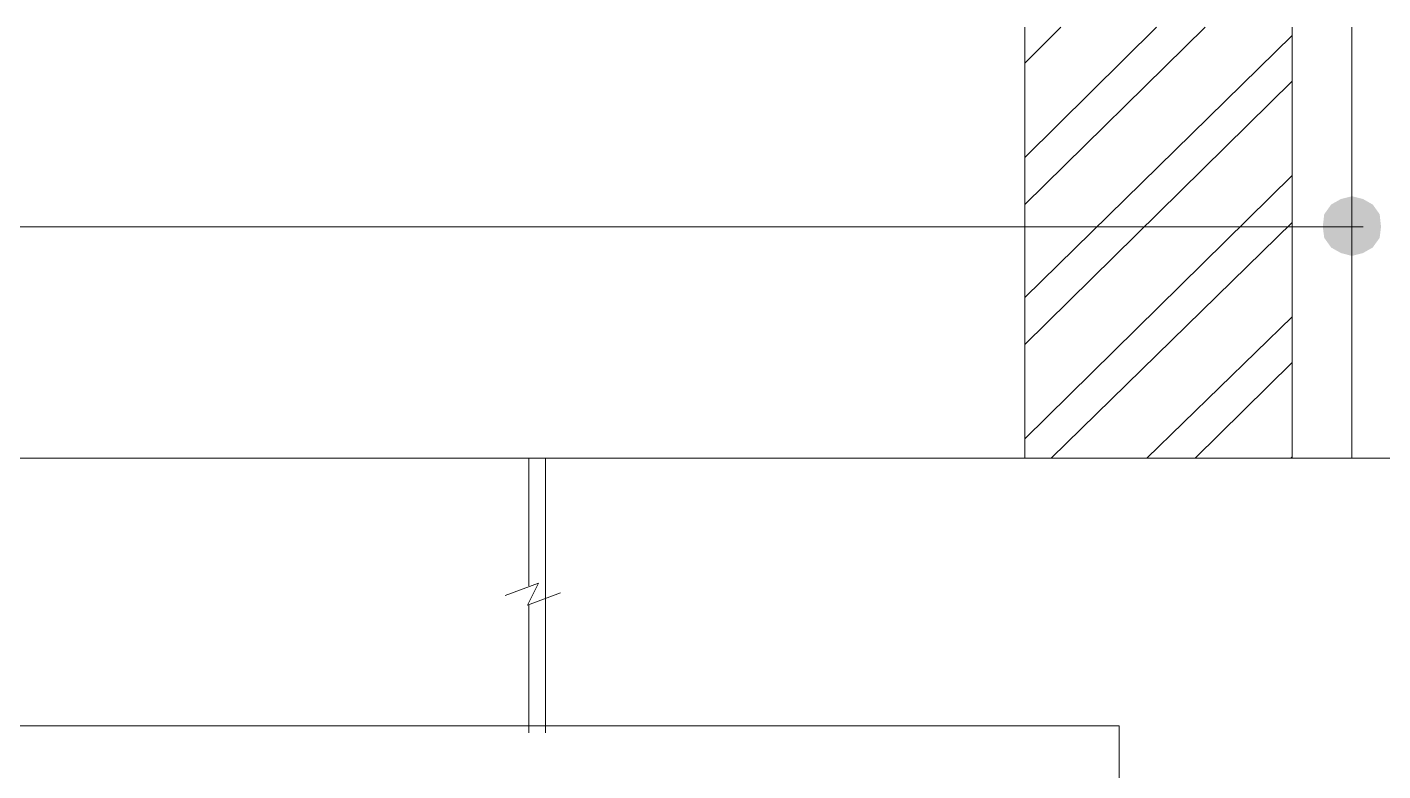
# Model space of a CAD drawing. Header units: millimetres. Extents: x -4011 to 126995, y -1911 to 106700.
# Drawn here: x 73508 to 88715, y 89153 to 97492 of the extents above; entities that cross this region are included whole.
import ezdxf

# ---------------------------------------------------------------- set-up
doc = ezdxf.new("R2010")
doc.units = ezdxf.units.MM
doc.layers.add('PDF_솔리드 채우기', color=7, linetype='Continuous')
doc.layers.add('PDF_형상', color=7, linetype='Continuous')

msp = doc.modelspace()

# ---------------------------------------------------------------- linework, layer by layer
at = {"layer": 'PDF_솔리드 채우기', "transparency": 33554559}
for points in [[(88135, 95503), (88057, 95394), (88368, 95254)], [(88244, 95565), (88135, 95503), (88368, 95254)], [(88368, 95596), (88244, 95565), (88368, 95254)], [(88492, 95565), (88368, 95596), (88368, 95254)], [(88601, 95503), (88492, 95565), (88368, 95254)], [(88679, 95394), (88601, 95503), (88368, 95254)], [(88057, 95394), (88041, 95254), (88368, 95254)], [(88694, 95254), (88679, 95394), (88368, 95254)], [(88041, 95254), (88057, 95130), (88368, 95254)], [(88057, 95130), (88135, 95021), (88368, 95254)], [(88135, 95021), (88244, 94959), (88368, 95254)], [(88244, 94959), (88368, 94927), (88368, 95254)], [(88368, 94927), (88492, 94959), (88368, 95254)], [(88492, 94959), (88601, 95021), (88368, 95254)], [(88601, 95021), (88679, 95130), (88368, 95254)], [(88679, 95130), (88694, 95254), (88368, 95254)]]:
    msp.add_solid(points, dxfattribs=at)
at = {"layer": 'PDF_형상', "lineweight": 5}
for points in [[(86720, 97492), (84699, 95503)], [(85104, 97492), (84699, 97088)], [(86176, 97492), (84699, 96031)], [(84699, 97492), (84699, 92658)], [(87699, 97492), (87699, 92658)], [(88368, 97492), (88368, 92658)], [(87699, 97399), (84699, 94461)], [(87699, 96886), (84699, 93933)], [(87699, 95829), (84699, 92876)], [(62736, 95254), (88492, 95254)], [(87699, 95301), (84995, 92658)], [(87699, 94244), (86067, 92658)], [(87699, 93731), (86611, 92658)], [(121803, 92456), (99124, 92456), (92036, 92658), (62751, 92658)], [(79135, 92658), (79135, 91228)], [(79321, 92658), (79321, 89580)], [(87699, 92674), (87684, 92658)], [(78870, 91119), (79244, 91259), (79119, 91010), (79492, 91150)], [(79135, 91010), (79135, 89580)], [(85756, 88974), (85756, 89658), (56611, 89658), (55523, 87886), (55508, 87855)], [(82383, 89658), (60622, 89658)], [(82570, 89658), (60824, 89658)]]:
    msp.add_lwpolyline(points, dxfattribs=at)

doc.saveas('drawing.dxf')
